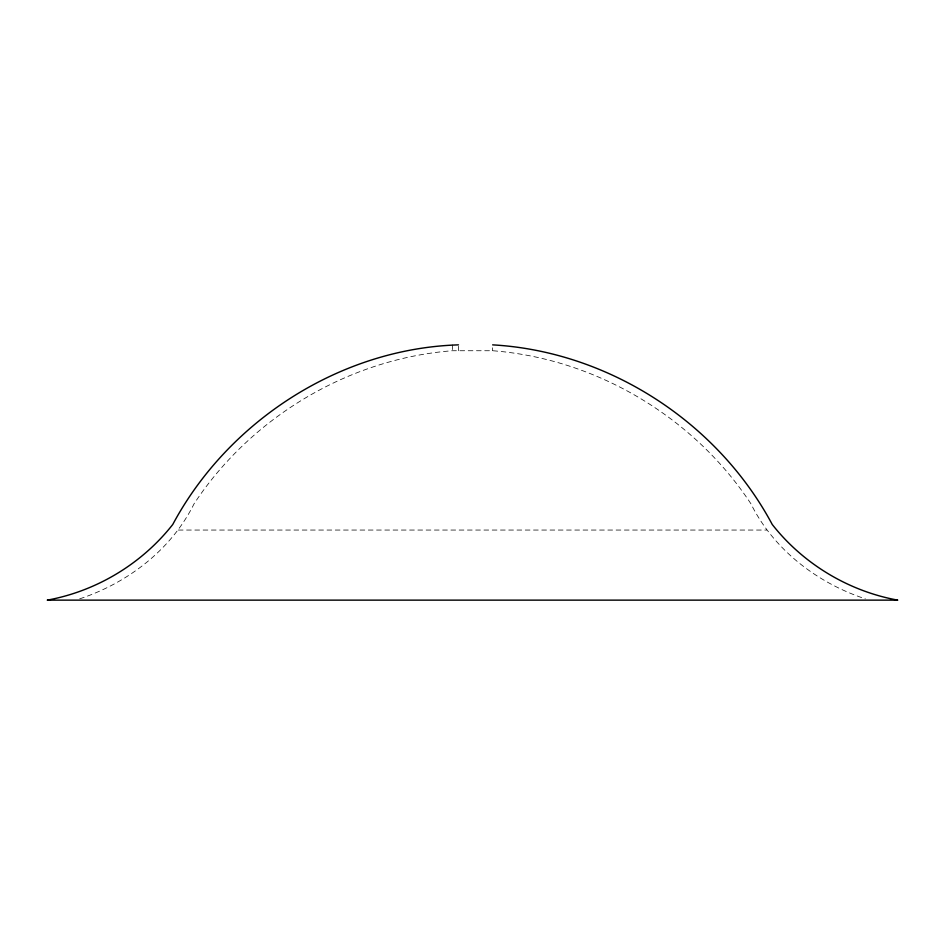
<?xml version="1.0" encoding="UTF-8"?>
<svg xmlns="http://www.w3.org/2000/svg" width="945" height="945" viewBox="0 0 945 945"><rect width="100%" height="100%" fill="white"/><g stroke="black" fill="none" stroke-linecap="round" stroke-linejoin="round"><path stroke-width="0.71" stroke-dasharray="4.72 3.54" d="M79.675 598.835C127.74 582.982 171.328 549.683 194.056 503.815C251.098 417.111 348.799 358.769 452.36 350.737L492.64 350.737C596.201 358.769 693.902 417.111 750.944 503.815C773.672 549.683 817.26 582.982 865.325 598.835M178.333 530.05L766.667 530.05M492.64 347.795L492.64 350.737M458.49 346.331L458.49 350.737M452.36 344.866L452.36 350.737"/><path stroke-width="1.42" d="M458.49 344.866C340.342 348.528 228.371 420.631 172.758 524.475C141.88 563.787 96.437 591.192 47.25 600.134L897.75 600.134C848.563 591.192 803.12 563.787 772.242 524.475C717.574 422.226 608.568 351.434 492.64 344.866"/></g></svg>
